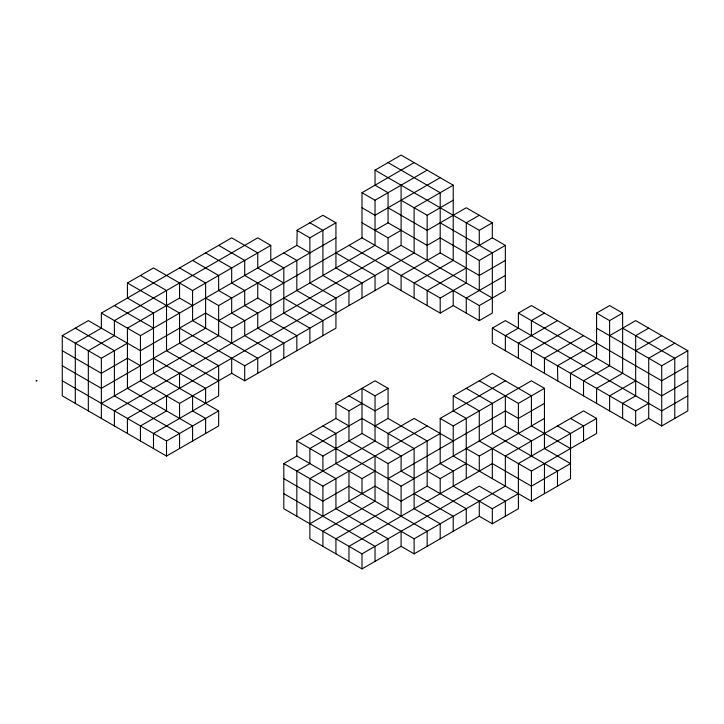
<?xml version="1.0" encoding="UTF-8"?>
<svg xmlns="http://www.w3.org/2000/svg" width="724" height="724" viewBox="0 0 724 724"><rect width="100%" height="100%" fill="white"/><g stroke="black" fill="none" stroke-linecap="round" stroke-linejoin="round"><path stroke-width="1.09" d="M427.16 170.14L375.032 200.231L375.032 245.382L231.68 328.144L205.616 313.094L140.456 350.715L88.328 320.614L62.264 335.664L62.264 395.856L166.52 456.048L218.648 425.956L218.648 410.906L153.488 373.285L153.488 313.094L127.424 298.044L127.424 282.993L153.488 267.952L192.584 290.523L270.776 245.382L270.776 260.423L283.808 267.952L283.808 313.094L309.872 328.144L309.872 343.194M75.296 403.386L75.296 343.194L101.36 328.144L101.36 313.094L231.68 237.852L257.744 252.902L257.744 267.952L283.808 283.003M218.648 245.382L244.712 260.423L244.712 275.473L270.776 290.523L362 237.852L479.288 305.573L505.352 290.523L505.352 245.382L479.288 260.423L440.192 237.852L427.16 245.382L388.064 222.811L388.064 192.711L375.032 185.19L375.032 170.14L401.096 155.09L453.224 185.19L453.224 260.423L414.128 283.003L414.128 298.044M192.584 305.573L179.552 298.044L127.424 328.144L127.424 388.336L192.584 425.956L192.584 441.007M362 237.852L362 192.711L414.128 162.61M297.175 230.522L296.84 245.382L309.872 252.902M62.264 335.664L101.36 358.235L127.424 343.194M101.36 313.094L140.456 335.664L296.84 245.382M335.936 222.802L322.904 215.281L296.84 230.332L309.872 237.852L335.936 222.802L335.936 267.952L362 283.003L362 298.044M205.616 298.044L218.648 305.573L335.936 237.852M440.192 177.661L375.032 215.281L362 207.761M218.648 320.614L257.744 298.044L270.776 305.573M375.032 230.332L388.064 222.811M453.224 185.19L414.128 207.761L414.128 252.902L127.424 418.427L127.424 433.477M101.36 403.386L218.648 335.664L218.648 305.573M362 222.811L388.064 237.852L401.096 230.332M401.096 200.231L427.16 215.281L453.224 200.231M492.32 298.044L401.096 245.382L114.392 410.906L114.392 425.956M479.288 215.281L466.256 222.802L466.256 283.003L440.192 298.044L348.968 245.382M140.456 335.664L140.456 380.806L179.552 403.386L231.68 373.285L244.712 380.806L335.936 328.144L335.936 298.044L309.872 283.003L309.872 237.852M179.552 328.144L244.712 365.765L388.064 283.003L440.192 313.094L453.224 305.573L479.288 320.614L492.32 313.094L492.32 252.902L440.192 222.811M505.352 260.423L479.288 275.473L440.192 252.902L401.096 275.473L401.096 290.523M375.032 170.14L479.288 230.332L492.32 222.802L492.32 237.852L466.256 252.902M62.264 380.806L166.52 440.997L218.648 410.906M466.256 267.952L427.16 290.523L427.16 305.573M505.352 275.473L466.256 298.044L466.256 313.094M388.064 553.86L388.064 538.81L335.936 508.719L335.936 478.618L296.84 456.048L296.84 440.997L335.936 418.427L335.936 403.377L375.032 380.806L388.064 388.336L388.064 418.427L427.16 440.997L427.16 486.148L466.256 508.719L466.256 523.769M335.936 403.377L348.968 410.906L362 403.377M296.84 440.997L322.904 456.048L362 433.477L362 388.336L375.032 395.856L388.064 388.336M609.608 335.664L635.672 320.614L687.8 350.715L687.8 410.906L661.736 425.956L648.704 418.427L635.672 425.956L492.32 343.194L492.32 328.144L505.352 320.614L661.736 410.906L687.8 395.856M505.352 350.715L505.352 335.664L518.384 328.144L518.384 313.094L531.416 305.573L661.736 380.806L687.8 365.765M505.352 516.239L505.352 501.189L479.288 486.148L362 553.86L283.808 508.719L283.808 463.577L296.84 456.048M388.064 403.377L375.032 410.906L348.968 395.856M544.448 313.094L531.416 320.614L531.416 335.664M375.032 425.956L388.064 418.427M557.48 320.614L518.384 343.194L518.384 358.235M466.256 478.618L466.256 418.427L453.224 410.906L453.224 395.856L492.32 373.285L531.416 395.856L531.416 425.956L570.512 448.527M570.512 328.144L531.416 350.715L531.416 365.765M570.512 388.336L570.512 373.285L596.576 358.235L596.576 313.094L609.608 305.573L622.64 313.094L622.64 373.285L596.576 388.336L596.576 403.386M283.808 463.577L322.904 486.148L427.16 425.956M518.384 493.668L492.32 508.719L453.224 486.148L453.224 471.098L440.192 463.577L440.192 418.427L505.352 380.806M583.544 335.664L544.448 358.235L544.448 373.285M596.576 313.094L609.608 320.614L622.64 313.094M322.904 425.956L335.936 433.477L335.936 463.577L362 478.618L375.032 471.098M348.968 410.906L348.968 440.997L388.064 463.577L440.192 433.477M440.192 418.427L453.224 425.956L531.416 380.806L544.448 388.336L544.448 448.527L570.512 463.577L531.416 486.148L492.32 463.577L348.968 546.339L348.968 561.39M596.576 343.194L557.48 365.765L557.815 381.005M309.872 523.769L375.032 486.148L401.096 501.189L427.16 486.148M388.064 478.618L505.352 410.906L518.384 418.427L544.448 403.386M479.288 380.806L518.384 403.386L544.448 388.336M648.704 328.144L635.672 335.664L635.672 395.856L622.64 403.386L622.64 418.427M309.872 433.477L401.096 486.148L505.352 425.956L531.416 440.997L531.416 456.048M635.672 350.715L661.736 335.664M427.16 471.098L440.192 478.618L466.256 463.577M466.256 448.527L479.288 456.048L544.448 418.427M674.768 343.194L648.704 358.235L648.704 418.427M635.672 380.806L609.608 395.856L609.608 410.906M596.576 328.144L661.736 365.765L687.8 350.715M453.224 395.856L479.288 410.906L479.288 440.997L531.416 471.098L596.576 433.477L596.576 418.427L518.384 463.577L518.384 508.719L492.32 523.769L479.288 516.239L414.128 553.86L401.096 546.339L362 568.91L309.872 538.81L309.872 478.618L375.032 440.997L375.032 395.856M348.968 471.098L348.968 501.189L414.128 538.81L505.352 486.148L505.352 456.048L583.544 410.906L596.576 418.427M492.32 328.144L635.672 410.906L648.704 403.386M687.8 380.806L661.736 395.856L518.384 313.094M453.224 425.956L453.224 456.048L531.416 501.198L570.512 478.618L570.512 433.477L557.48 425.956M388.064 162.61L440.192 192.711L440.192 252.902M492.32 222.802L466.256 207.761L427.16 230.332L388.064 207.761M492.32 237.852L505.352 245.382M622.64 328.144L674.768 358.235L674.768 418.427M362 192.711L375.032 200.231M309.872 222.802L322.904 230.332L322.904 275.473L348.968 290.523L348.968 305.573M335.936 252.902L375.032 275.473L375.032 290.523M270.776 245.382L257.744 237.852L114.392 320.614L114.392 335.664L88.328 350.715L88.328 410.906M283.808 252.902L296.84 260.423L296.84 290.523L335.936 313.094M570.512 418.427L583.544 425.956L583.544 441.007M466.256 388.336L492.32 403.386L492.32 433.477L557.48 471.098L557.48 486.148M205.616 252.902L231.68 267.952L231.68 283.003L244.712 290.523L244.712 305.573L257.744 313.094L257.744 328.144L283.808 343.194L283.808 358.235M283.808 298.044L322.904 320.614L322.904 335.664M192.584 260.423L218.648 275.473L218.648 290.523L231.68 298.044L231.68 313.094L244.712 320.614L244.712 335.664L270.776 350.715L270.776 365.765M179.552 267.952L205.616 282.993L205.616 328.144L101.36 388.336L62.264 365.765M453.224 440.997L414.128 418.427L388.064 433.477L388.064 448.527M140.456 275.473L166.52 290.523L166.52 350.715L218.648 380.806M127.424 282.993L179.552 313.094L179.552 343.194L218.648 365.765L218.648 395.856L153.488 433.477L153.488 448.527M335.936 418.427L348.968 425.956M362 433.477L401.096 456.048L401.096 471.098L414.128 478.618M114.392 305.573L153.488 328.144M414.128 493.668L453.224 516.239L453.224 531.289M153.488 358.235L205.616 388.336L205.616 403.386M75.296 328.144L114.392 350.715L114.392 395.856L179.552 433.477L179.552 448.527M140.456 365.765L127.424 358.235L101.36 373.285L62.264 350.715M283.808 478.618L322.904 501.189L348.968 486.148L427.16 531.289L427.16 546.339M283.808 493.668L375.032 546.339L375.032 561.39M661.736 365.765L661.736 425.956M635.672 410.906L635.672 425.956M609.608 320.614L609.608 365.765L583.544 380.806L583.544 395.856M544.448 463.577L544.448 493.668M531.416 471.098L531.416 501.198M518.384 403.386L518.384 433.477M505.352 395.856L505.352 425.956M492.32 448.527L492.32 478.618M492.32 508.719L492.32 523.769M479.288 230.332L479.288 245.382M479.288 260.423L479.288 290.523M479.288 305.573L479.288 320.614M479.288 456.048L479.288 471.098M479.288 501.189L479.288 516.239M453.224 290.523L453.224 305.573M440.192 298.044L440.192 313.094M440.192 478.618L440.192 493.668M440.192 538.81L440.192 523.769L414.128 508.719L414.128 448.527L362 418.427L309.872 448.527L309.872 463.577L296.84 471.098L296.84 516.239M427.16 215.281L427.16 260.423M414.128 538.81L414.128 553.86M401.096 185.19L401.096 245.382M401.096 486.148L401.096 516.239M401.096 531.289L401.096 546.339M388.064 237.852L388.064 252.902M388.064 267.952L388.064 283.003M388.064 463.577L388.064 508.719L335.936 538.81L335.936 553.86M375.032 456.048L375.032 501.189L322.904 531.289L322.904 546.339M362 478.618L362 493.668M362 553.86L362 568.91M322.904 456.048L322.904 471.098M322.904 486.148L322.904 516.239M296.84 350.715L296.84 335.664L270.776 320.614L270.776 290.523M257.744 283.003L257.744 298.044M257.744 373.285L257.744 358.235L192.584 320.614L192.584 290.523M244.712 365.765L244.712 380.806M231.68 328.144L231.68 343.194M231.68 358.235L231.68 373.285M205.616 433.477L205.616 418.427L192.584 410.906L192.584 395.856M179.552 282.993L179.552 298.044M179.552 373.285L179.552 388.336M179.552 403.386L179.552 418.427M166.52 395.856L166.52 410.906L140.456 425.956L140.456 441.007M166.52 440.997L166.52 456.048M101.36 358.235L101.36 418.427M36.861 380.806L36.2 380.806L36.861 380.806"/></g></svg>
